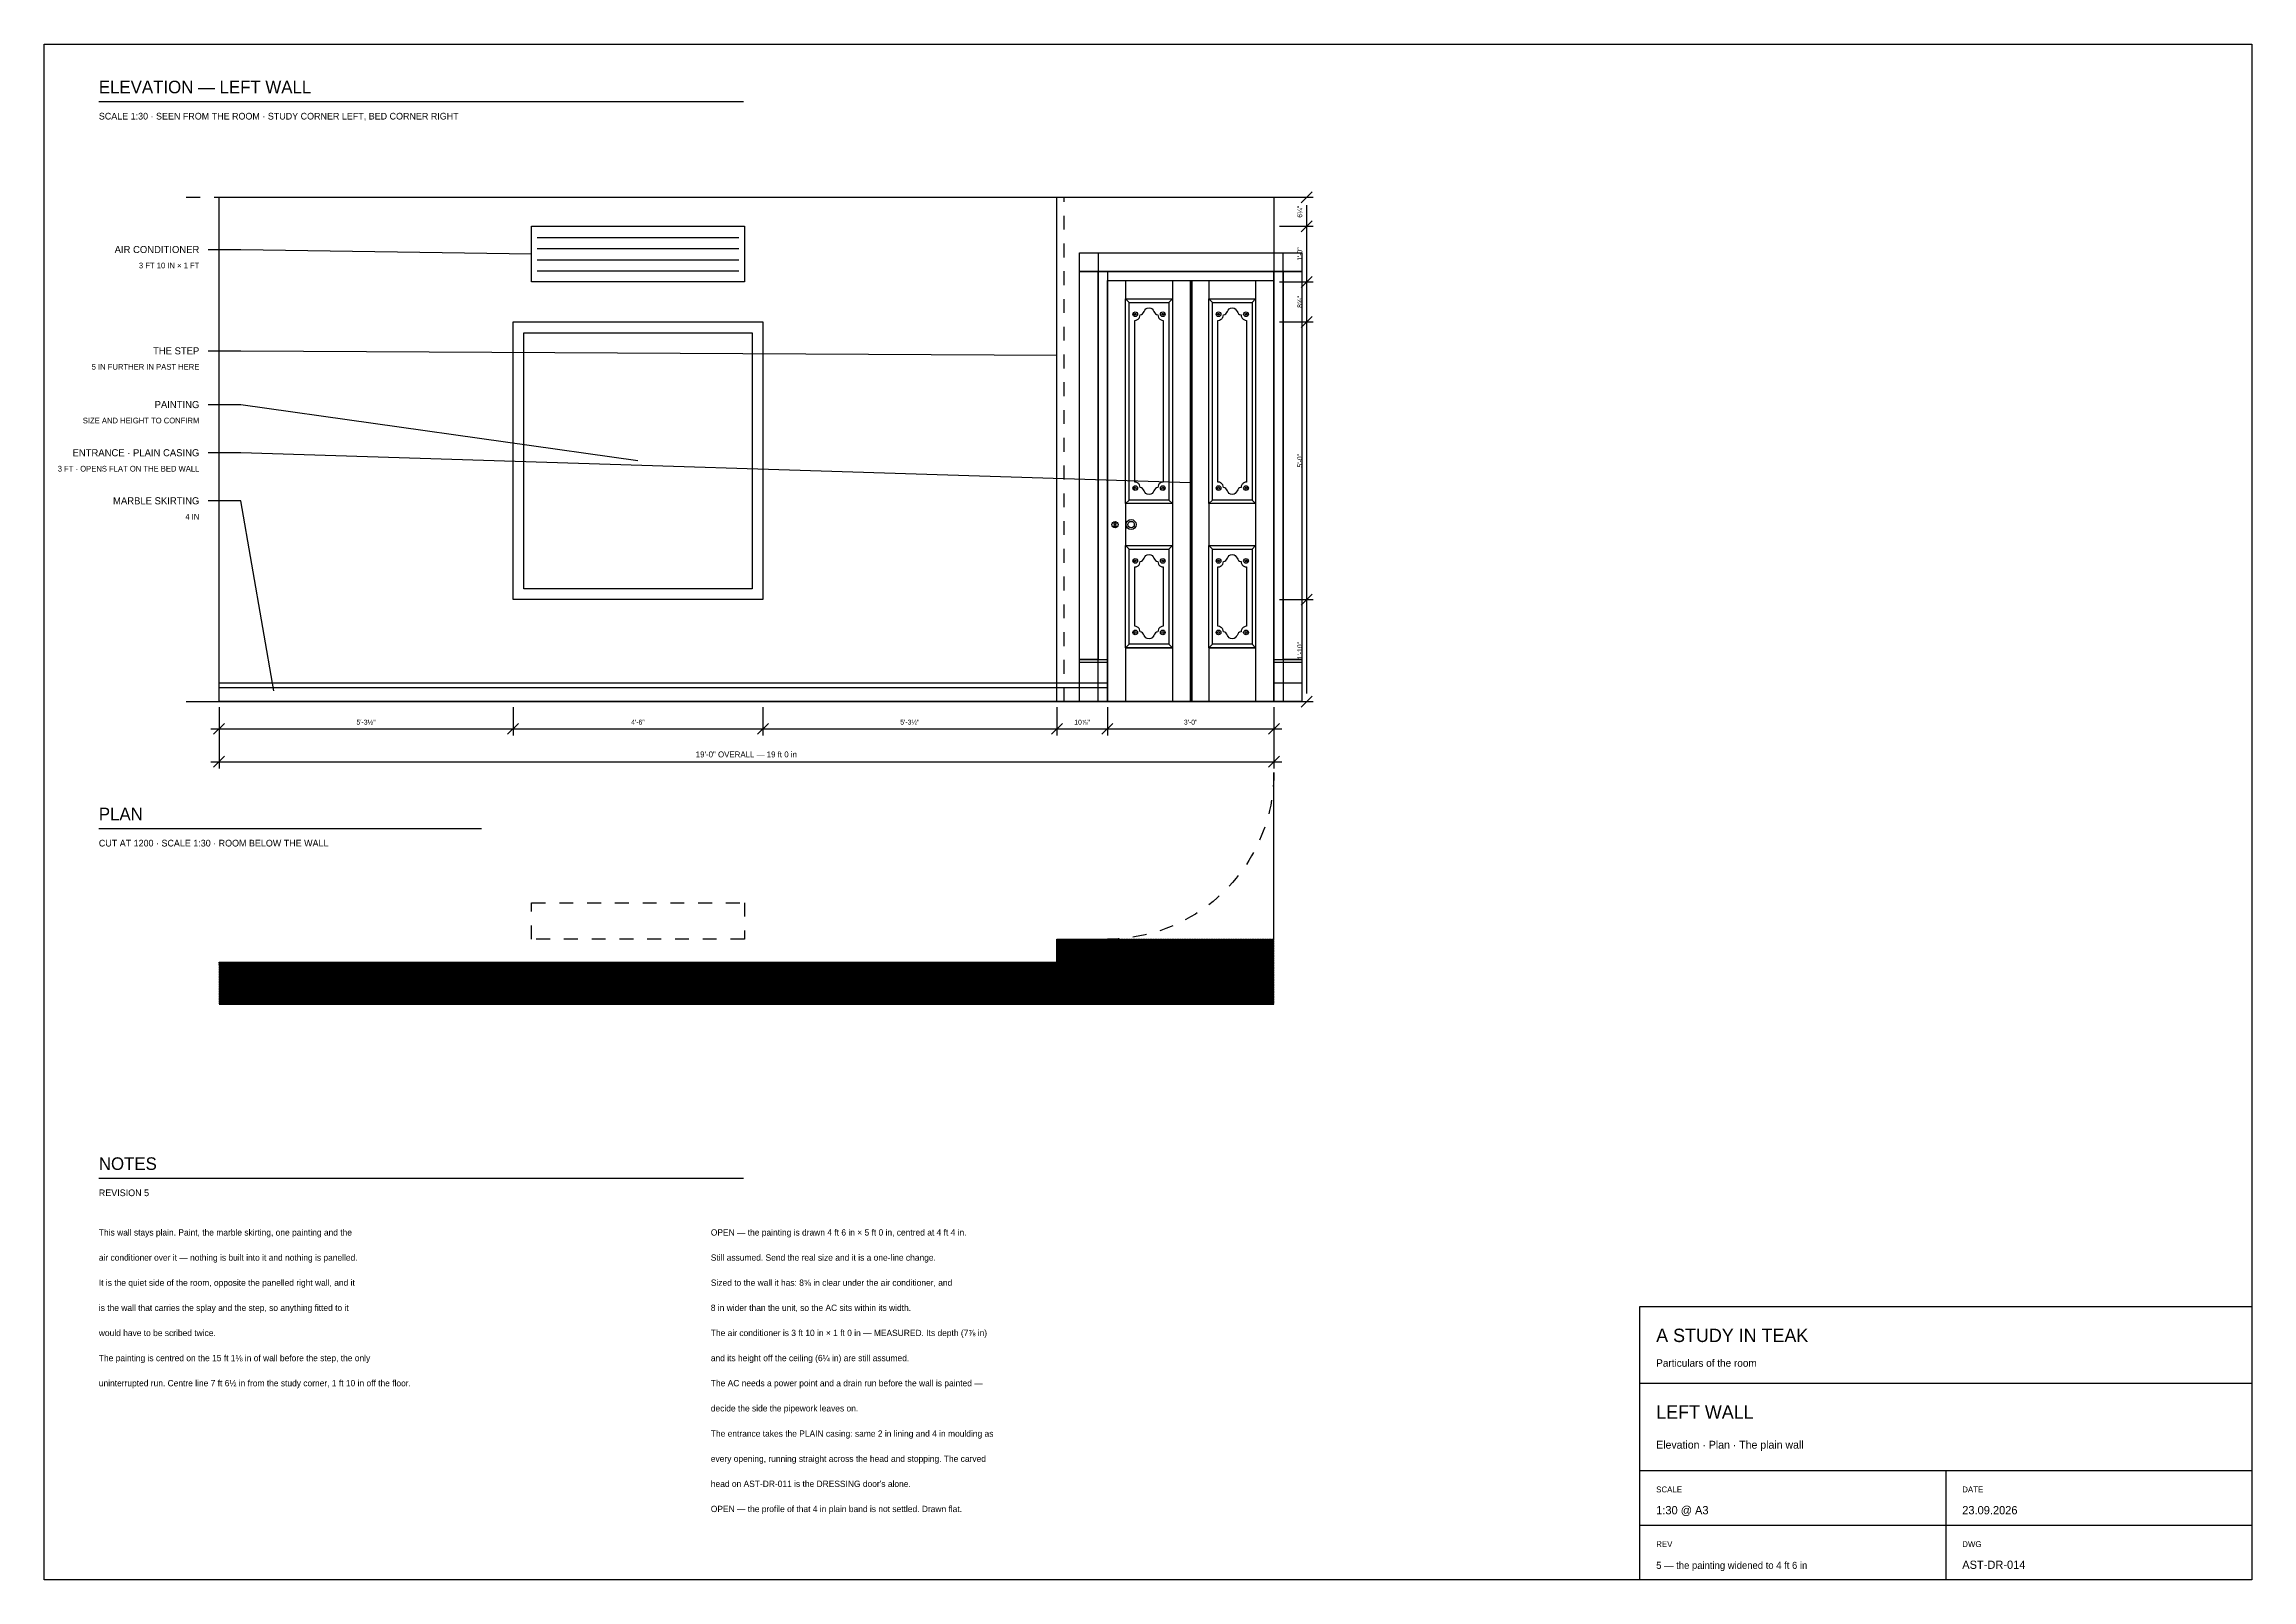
# Model space of a CAD drawing. Header units: inches. Extents: x 0.3 to 16.2, y 0.3 to 11.4.
import ezdxf
from ezdxf.enums import TextEntityAlignment as Align

# ---------------------------------------------------------------- set-up
doc = ezdxf.new("R2010")
doc.units = ezdxf.units.IN
doc.header["$LTSCALE"] = 0.009843
doc.header["$MEASUREMENT"] = 0
doc.linetypes.add('DASHED', pattern=[0.6, 0.5, -0.1])
for name, color, linetype in [('DIMENSIONS', 1, 'Continuous'), ('GEOMETRY', 7, 'Continuous'), ('HATCH', 8, 'Continuous'), ('TEXT', 7, 'Continuous')]:
    doc.layers.add(name, color=color, linetype=linetype)

msp = doc.modelspace()

# ---------------------------------------------------------------- hatches: boundary and pattern name
at = {"layer": 'HATCH'}
h = msp.add_hatch(dxfattribs=at)
h.set_pattern_fill('ANSI31', scale=0.01574803)
h.paths.add_polyline_path([(7.612, 4.93), (9.175, 4.93), (9.175, 4.462), (7.612, 4.462), (7.612, 4.93)])
h = msp.add_hatch(dxfattribs=at)
h.set_pattern_fill('ANSI31', scale=0.01574803)
h.paths.add_polyline_path([(1.575, 4.764), (7.612, 4.764), (7.612, 4.462), (1.575, 4.462), (1.575, 4.764)])

# ---------------------------------------------------------------- linework, layer by layer
at = {"layer": 'DIMENSIONS'}
for p, q in [((9.214, 10.276), (9.458, 10.276)), ((9.371, 10.236), (9.45, 10.315)), ((9.411, 6.701), (9.411, 10.217)), ((9.214, 10.066), (9.458, 10.066)), ((9.371, 10.026), (9.45, 10.105)), ((9.371, 9.626), (9.45, 9.705)), ((9.214, 9.665), (9.458, 9.665)), ((9.371, 9.337), (9.45, 9.416)), ((9.214, 9.377), (9.458, 9.377)), ((9.214, 7.377), (9.458, 7.377)), ((9.371, 7.337), (9.45, 7.416)), ((9.371, 6.602), (9.45, 6.681)), ((1.575, 6.602), (1.575, 6.398)), ((1.575, 6.602), (1.575, 6.161)), ((3.693, 6.602), (3.693, 6.398)), ((5.493, 6.602), (5.493, 6.398)), ((7.611, 6.602), (7.611, 6.398)), ((7.975, 6.602), (7.975, 6.398)), ((9.174, 6.602), (9.174, 6.398)), ((9.174, 6.602), (9.174, 6.161)), ((9.214, 6.642), (9.458, 6.642)), ((1.516, 6.445), (9.233, 6.445)), ((1.535, 6.406), (1.614, 6.484)), ((3.654, 6.406), (3.732, 6.484)), ((5.454, 6.406), (5.533, 6.484)), ((7.572, 6.406), (7.651, 6.484)), ((7.936, 6.406), (8.015, 6.484)), ((9.135, 6.406), (9.214, 6.484)), ((1.516, 6.209), (9.233, 6.209)), ((1.535, 6.169), (1.614, 6.248)), ((9.135, 6.169), (9.214, 6.248))]:
    msp.add_line(p, q, dxfattribs=at)
at = {"layer": 'GEOMETRY'}
for p, q in [((0.709, 10.965), (5.354, 10.965)), ((7.612, 6.642), (7.612, 10.276)), ((3.866, 9.986), (5.32, 9.986)), ((3.866, 9.906), (5.32, 9.906)), ((3.866, 9.825), (5.32, 9.825)), ((3.866, 9.745), (5.32, 9.745)), ((7.774, 9.741), (9.375, 9.741)), ((8.106, 9.675), (8.106, 9.543)), ((8.106, 9.543), (8.444, 9.543)), ((8.106, 9.543), (8.133, 9.517)), ((8.444, 9.543), (8.417, 9.517)), ((8.444, 9.675), (8.444, 9.543)), ((8.583, 9.675), (8.583, 6.642)), ((8.706, 9.675), (8.706, 9.543)), ((8.706, 9.543), (9.043, 9.543)), ((8.706, 9.543), (8.732, 9.517)), ((9.043, 9.543), (9.017, 9.517)), ((9.043, 9.675), (9.043, 9.543)), ((8.106, 8.068), (8.133, 8.094)), ((8.106, 8.068), (8.106, 7.766)), ((8.444, 8.068), (8.417, 8.094)), ((8.444, 8.068), (8.444, 7.766)), ((8.706, 8.068), (8.732, 8.094)), ((8.706, 8.068), (8.706, 7.766)), ((9.043, 8.068), (9.017, 8.094)), ((9.043, 8.068), (9.043, 7.766)), ((8.106, 7.766), (8.133, 7.74)), ((8.444, 7.766), (8.417, 7.74)), ((8.706, 7.766), (8.732, 7.74)), ((9.043, 7.766), (9.017, 7.74)), ((8.106, 7.029), (8.133, 7.055)), ((8.106, 7.029), (8.444, 7.029)), ((8.106, 7.029), (8.106, 6.642)), ((8.444, 7.029), (8.417, 7.055)), ((8.444, 7.029), (8.444, 6.642)), ((8.706, 7.029), (8.732, 7.055)), ((8.706, 7.029), (9.043, 7.029)), ((8.706, 7.029), (8.706, 6.642)), ((9.043, 7.029), (9.017, 7.055)), ((9.043, 7.029), (9.043, 6.642)), ((7.774, 6.925), (7.975, 6.925)), ((9.175, 6.925), (9.375, 6.925)), ((1.575, 6.743), (7.975, 6.743)), ((7.774, 6.776), (7.975, 6.776)), ((9.175, 6.776), (9.375, 6.776)), ((1.339, 6.642), (9.411, 6.642)), ((9.175, 4.93), (9.175, 6.13)), ((0.709, 5.728), (3.465, 5.728)), ((0.709, 3.209), (5.354, 3.209)), ((11.811, 1.732), (16.22, 1.732)), ((11.811, 1.102), (16.22, 1.102)), ((14.016, 1.102), (14.016, 0.315)), ((11.811, 0.709), (16.22, 0.709))]:
    msp.add_line(p, q, dxfattribs=at)
at = {"layer": 'GEOMETRY', "linetype": 'DASHED'}
for p, q in [((1.339, 10.276), (9.411, 10.276)), ((7.664, 6.642), (7.664, 10.276))]:
    msp.add_line(p, q, dxfattribs=at)
at = {"layer": 'GEOMETRY'}
for points in [[(0.315, 11.378), (16.22, 11.378), (16.22, 0.315), (0.315, 0.315), (0.315, 11.378)], [(1.575, 10.276), (9.175, 10.276), (9.175, 6.642), (1.575, 6.642), (1.575, 10.276)], [(3.827, 10.066), (5.36, 10.066), (5.36, 9.665), (3.827, 9.665), (3.827, 10.066)], [(3.827, 9.865), (1.732, 9.897), (1.496, 9.897)], [(7.774, 9.875), (7.908, 9.875), (7.908, 6.944), (7.774, 6.944), (7.774, 9.875)], [(7.774, 9.875), (9.375, 9.875), (9.375, 9.741), (7.774, 9.741), (7.774, 9.875)], [(9.241, 9.875), (9.375, 9.875), (9.375, 6.944), (9.241, 6.944), (9.241, 9.875)], [(7.908, 9.741), (7.975, 9.741), (7.975, 6.642), (7.908, 6.642), (7.908, 9.741)], [(9.175, 9.741), (9.241, 9.741), (9.241, 6.642), (9.175, 6.642), (9.175, 9.741)], [(7.975, 9.675), (9.175, 9.675), (9.175, 6.642), (7.975, 6.642), (7.975, 9.675)], [(7.975, 9.675), (8.575, 9.675), (8.575, 6.642), (7.975, 6.642), (7.975, 9.675)], [(8.106, 9.543), (8.444, 9.543), (8.444, 8.068), (8.106, 8.068), (8.106, 9.543)], [(8.575, 9.675), (9.175, 9.675), (9.175, 6.642), (8.575, 6.642), (8.575, 9.675)], [(8.706, 9.543), (9.043, 9.543), (9.043, 8.068), (8.706, 8.068), (8.706, 9.543)], [(8.133, 9.517), (8.417, 9.517), (8.417, 8.094), (8.133, 8.094), (8.133, 9.517)], [(8.172, 8.223), (8.172, 9.388)], [(8.378, 9.388), (8.378, 8.223)], [(8.732, 9.517), (9.017, 9.517), (9.017, 8.094), (8.732, 8.094), (8.732, 9.517)], [(8.772, 8.223), (8.772, 9.388)], [(8.978, 9.388), (8.978, 8.223)], [(3.693, 9.377), (5.493, 9.377), (5.493, 7.377), (3.693, 7.377), (3.693, 9.377)], [(3.772, 9.298), (5.415, 9.298), (5.415, 7.455), (3.772, 7.455), (3.772, 9.298)], [(7.611, 9.135), (1.732, 9.167), (1.496, 9.167)], [(4.593, 8.377), (1.732, 8.78), (1.496, 8.78)], [(8.575, 8.217), (1.732, 8.433), (1.496, 8.433)], [(1.969, 6.72), (1.732, 8.087), (1.496, 8.087)], [(8.034, 7.919), (8.036, 7.904), (8.024, 7.904), (8.026, 7.919)], [(8.106, 7.766), (8.444, 7.766), (8.444, 7.029), (8.106, 7.029), (8.106, 7.766)], [(8.133, 7.74), (8.417, 7.74), (8.417, 7.055), (8.133, 7.055), (8.133, 7.74)], [(8.706, 7.766), (9.043, 7.766), (9.043, 7.029), (8.706, 7.029), (8.706, 7.766)], [(8.732, 7.74), (9.017, 7.74), (9.017, 7.055), (8.732, 7.055), (8.732, 7.74)], [(8.172, 7.184), (8.172, 7.612)], [(8.378, 7.612), (8.378, 7.184)], [(8.772, 7.184), (8.772, 7.612)], [(8.978, 7.612), (8.978, 7.184)], [(7.774, 6.944), (7.975, 6.944), (7.975, 6.642), (7.774, 6.642), (7.774, 6.944)], [(9.175, 6.944), (9.375, 6.944), (9.375, 6.642), (9.175, 6.642), (9.175, 6.944)], [(1.575, 6.776), (7.975, 6.776), (7.975, 6.642), (1.575, 6.642), (1.575, 6.776)], [(1.575, 4.764), (7.612, 4.764), (7.612, 4.93), (7.975, 4.93)], [(1.575, 4.462), (9.175, 4.462)], [(11.811, 2.283), (16.22, 2.283), (16.22, 0.315), (11.811, 0.315), (11.811, 2.283)]]:
    msp.add_lwpolyline(points, dxfattribs=at)
at = {"layer": 'GEOMETRY', "linetype": 'DASHED'}
msp.add_lwpolyline([(3.827, 5.193), (5.36, 5.193), (5.36, 4.93), (3.827, 4.93), (3.827, 5.193)], dxfattribs=at)
at = {"layer": 'GEOMETRY'}
for centre, radius in [((8.176, 9.432), 0.0171), ((8.176, 9.432), 0.00682), ((8.374, 9.432), 0.0171), ((8.374, 9.432), 0.00682), ((8.776, 9.432), 0.0171), ((8.776, 9.432), 0.00682), ((8.974, 9.432), 0.0171), ((8.974, 9.432), 0.00682), ((8.176, 8.18), 0.0171), ((8.176, 8.18), 0.00682), ((8.374, 8.18), 0.0171), ((8.374, 8.18), 0.00682), ((8.776, 8.18), 0.0171), ((8.776, 8.18), 0.00682), ((8.974, 8.18), 0.0171), ((8.974, 8.18), 0.00682), ((8.146, 7.917), 0.0361), ((8.03, 7.917), 0.0223), ((8.146, 7.917), 0.023), ((8.176, 7.655), 0.0171), ((8.176, 7.655), 0.00682), ((8.374, 7.655), 0.0171), ((8.374, 7.655), 0.00682), ((8.776, 7.655), 0.0171), ((8.776, 7.655), 0.00682), ((8.974, 7.655), 0.0171), ((8.974, 7.655), 0.00682), ((8.176, 7.14), 0.0171), ((8.176, 7.14), 0.00682), ((8.374, 7.14), 0.0171), ((8.374, 7.14), 0.00682), ((8.776, 7.14), 0.0171), ((8.776, 7.14), 0.00682), ((8.974, 7.14), 0.0171), ((8.974, 7.14), 0.00682)]:
    msp.add_circle(centre, radius, dxfattribs=at)
for points, knots in [([(8.172, 9.388), (8.179, 9.388), (8.186, 9.39), (8.192, 9.394), (8.198, 9.397), (8.203, 9.402), (8.206, 9.408), (8.209, 9.414), (8.211, 9.421), (8.211, 9.428)], [0, 0, 0, 0, 1, 1, 1, 2, 2, 2, 3, 3, 3, 3]), ([(8.211, 9.428), (8.243, 9.428), (8.235, 9.478), (8.275, 9.478), (8.314, 9.478), (8.307, 9.428), (8.339, 9.428)], [0, 0, 0, 0, 1, 1, 1, 2, 2, 2, 2]), ([(8.339, 9.428), (8.339, 9.421), (8.34, 9.414), (8.344, 9.408), (8.347, 9.402), (8.352, 9.397), (8.358, 9.394), (8.364, 9.39), (8.371, 9.388), (8.378, 9.388)], [0, 0, 0, 0, 1, 1, 1, 2, 2, 2, 3, 3, 3, 3]), ([(8.772, 9.388), (8.779, 9.388), (8.785, 9.39), (8.791, 9.394), (8.797, 9.397), (8.802, 9.402), (8.806, 9.408), (8.809, 9.414), (8.811, 9.421), (8.811, 9.428)], [0, 0, 0, 0, 1, 1, 1, 2, 2, 2, 3, 3, 3, 3]), ([(8.811, 9.428), (8.843, 9.428), (8.835, 9.478), (8.875, 9.478), (8.914, 9.478), (8.906, 9.428), (8.938, 9.428)], [0, 0, 0, 0, 1, 1, 1, 2, 2, 2, 2]), ([(8.938, 9.428), (8.938, 9.421), (8.94, 9.414), (8.944, 9.408), (8.947, 9.402), (8.952, 9.397), (8.958, 9.394), (8.964, 9.39), (8.971, 9.388), (8.978, 9.388)], [0, 0, 0, 0, 1, 1, 1, 2, 2, 2, 3, 3, 3, 3]), ([(8.211, 8.184), (8.211, 8.191), (8.209, 8.197), (8.206, 8.203), (8.203, 8.209), (8.198, 8.214), (8.192, 8.218), (8.186, 8.221), (8.179, 8.223), (8.172, 8.223)], [0, 0, 0, 0, 1, 1, 1, 2, 2, 2, 3, 3, 3, 3]), ([(8.339, 8.184), (8.307, 8.184), (8.314, 8.134), (8.275, 8.134), (8.235, 8.134), (8.243, 8.184), (8.211, 8.184)], [0, 0, 0, 0, 1, 1, 1, 2, 2, 2, 2]), ([(8.378, 8.223), (8.371, 8.223), (8.364, 8.221), (8.358, 8.218), (8.352, 8.214), (8.347, 8.209), (8.344, 8.203), (8.34, 8.197), (8.339, 8.191), (8.339, 8.184)], [0, 0, 0, 0, 1, 1, 1, 2, 2, 2, 3, 3, 3, 3]), ([(8.811, 8.184), (8.811, 8.191), (8.809, 8.197), (8.806, 8.203), (8.802, 8.209), (8.797, 8.214), (8.791, 8.218), (8.785, 8.221), (8.779, 8.223), (8.772, 8.223)], [0, 0, 0, 0, 1, 1, 1, 2, 2, 2, 3, 3, 3, 3]), ([(8.938, 8.184), (8.906, 8.184), (8.914, 8.134), (8.875, 8.134), (8.835, 8.134), (8.843, 8.184), (8.811, 8.184)], [0, 0, 0, 0, 1, 1, 1, 2, 2, 2, 2]), ([(8.978, 8.223), (8.971, 8.223), (8.964, 8.221), (8.958, 8.218), (8.952, 8.214), (8.947, 8.209), (8.944, 8.203), (8.94, 8.197), (8.938, 8.191), (8.938, 8.184)], [0, 0, 0, 0, 1, 1, 1, 2, 2, 2, 3, 3, 3, 3]), ([(8.026, 7.919), (8.026, 7.919), (8.025, 7.92), (8.025, 7.921), (8.024, 7.922), (8.024, 7.923), (8.024, 7.924), (8.024, 7.925), (8.025, 7.926), (8.025, 7.926), (8.026, 7.927), (8.027, 7.928), (8.027, 7.928), (8.028, 7.929), (8.029, 7.929), (8.03, 7.929), (8.031, 7.929), (8.032, 7.929), (8.033, 7.928), (8.034, 7.928), (8.034, 7.927), (8.035, 7.926), (8.036, 7.926), (8.036, 7.925), (8.036, 7.924), (8.036, 7.923), (8.036, 7.922), (8.036, 7.921), (8.035, 7.92), (8.035, 7.919), (8.034, 7.919)], [0, 0, 0, 0, 1, 1, 1, 2, 2, 2, 3, 3, 3, 4, 4, 4, 5, 5, 5, 6, 6, 6, 7, 7, 7, 8, 8, 8, 9, 9, 9, 10, 10, 10, 10]), ([(8.172, 7.612), (8.179, 7.612), (8.186, 7.613), (8.192, 7.617), (8.198, 7.62), (8.203, 7.625), (8.206, 7.631), (8.209, 7.637), (8.211, 7.644), (8.211, 7.651)], [0, 0, 0, 0, 1, 1, 1, 2, 2, 2, 3, 3, 3, 3]), ([(8.211, 7.651), (8.243, 7.651), (8.235, 7.701), (8.275, 7.701), (8.314, 7.701), (8.307, 7.651), (8.339, 7.651)], [0, 0, 0, 0, 1, 1, 1, 2, 2, 2, 2]), ([(8.339, 7.651), (8.339, 7.644), (8.34, 7.637), (8.344, 7.631), (8.347, 7.625), (8.352, 7.62), (8.358, 7.617), (8.364, 7.613), (8.371, 7.612), (8.378, 7.612)], [0, 0, 0, 0, 1, 1, 1, 2, 2, 2, 3, 3, 3, 3]), ([(8.772, 7.612), (8.779, 7.612), (8.785, 7.613), (8.791, 7.617), (8.797, 7.62), (8.802, 7.625), (8.806, 7.631), (8.809, 7.637), (8.811, 7.644), (8.811, 7.651)], [0, 0, 0, 0, 1, 1, 1, 2, 2, 2, 3, 3, 3, 3]), ([(8.811, 7.651), (8.843, 7.651), (8.835, 7.701), (8.875, 7.701), (8.914, 7.701), (8.906, 7.651), (8.938, 7.651)], [0, 0, 0, 0, 1, 1, 1, 2, 2, 2, 2]), ([(8.938, 7.651), (8.938, 7.644), (8.94, 7.637), (8.944, 7.631), (8.947, 7.625), (8.952, 7.62), (8.958, 7.617), (8.964, 7.613), (8.971, 7.612), (8.978, 7.612)], [0, 0, 0, 0, 1, 1, 1, 2, 2, 2, 3, 3, 3, 3]), ([(8.211, 7.144), (8.211, 7.151), (8.209, 7.158), (8.206, 7.164), (8.203, 7.17), (8.198, 7.175), (8.192, 7.178), (8.186, 7.182), (8.179, 7.184), (8.172, 7.184)], [0, 0, 0, 0, 1, 1, 1, 2, 2, 2, 3, 3, 3, 3]), ([(8.378, 7.184), (8.371, 7.184), (8.364, 7.182), (8.358, 7.178), (8.352, 7.175), (8.347, 7.17), (8.344, 7.164), (8.34, 7.158), (8.339, 7.151), (8.339, 7.144)], [0, 0, 0, 0, 1, 1, 1, 2, 2, 2, 3, 3, 3, 3]), ([(8.811, 7.144), (8.811, 7.151), (8.809, 7.158), (8.806, 7.164), (8.802, 7.17), (8.797, 7.175), (8.791, 7.178), (8.785, 7.182), (8.779, 7.184), (8.772, 7.184)], [0, 0, 0, 0, 1, 1, 1, 2, 2, 2, 3, 3, 3, 3]), ([(8.978, 7.184), (8.971, 7.184), (8.964, 7.182), (8.958, 7.178), (8.952, 7.175), (8.947, 7.17), (8.944, 7.164), (8.94, 7.158), (8.938, 7.151), (8.938, 7.144)], [0, 0, 0, 0, 1, 1, 1, 2, 2, 2, 3, 3, 3, 3]), ([(8.339, 7.144), (8.307, 7.144), (8.314, 7.094), (8.275, 7.094), (8.235, 7.094), (8.243, 7.144), (8.211, 7.144)], [0, 0, 0, 0, 1, 1, 1, 2, 2, 2, 2]), ([(8.938, 7.144), (8.906, 7.144), (8.914, 7.094), (8.875, 7.094), (8.835, 7.094), (8.843, 7.144), (8.811, 7.144)], [0, 0, 0, 0, 1, 1, 1, 2, 2, 2, 2])]:
    msp.add_open_spline(points, degree=3, knots=knots, dxfattribs=at)
at = {"layer": 'GEOMETRY', "linetype": 'DASHED'}
msp.add_open_spline([(9.175, 6.13), (9.175, 5.919), (9.119, 5.713), (9.014, 5.53), (8.909, 5.348), (8.757, 5.196), (8.575, 5.091), (8.392, 4.986), (8.186, 4.93), (7.975, 4.93)], degree=3, knots=[0, 0, 0, 0, 1, 1, 1, 2, 2, 2, 3, 3, 3, 3], dxfattribs=at)

# ---------------------------------------------------------------- texts
at = {"layer": 'TEXT'}
for s, height, p in [('ELEVATION — LEFT WALL', 0.09071, (0.709, 11.024)), ('SCALE 1:30 · SEEN FROM THE ROOM · STUDY CORNER LEFT, BED CORNER RIGHT', 0.04819, (0.709, 10.835)), ('PLAN', 0.0907, (0.709, 5.787)), ('CUT AT 1200 · SCALE 1:30 · ROOM BELOW THE WALL', 0.04819, (0.709, 5.598)), ('NOTES', 0.0907, (0.709, 3.268)), ('REVISION 5', 0.0482, (0.709, 3.079)), ('This wall stays plain. Paint, the marble skirting, one painting and the', 0.04535, (0.709, 2.795)), ('OPEN — the painting is drawn 4 ft 6 in × 5 ft 0 in, centred at 4 ft 4 in.', 0.04535, (5.118, 2.795)), ('air conditioner over it — nothing is built into it and nothing is panelled.', 0.04535, (0.709, 2.614)), ('Still assumed. Send the real size and it is a one-line change.', 0.04535, (5.118, 2.614)), ('It is the quiet side of the room, opposite the panelled right wall, and it', 0.04535, (0.709, 2.433)), ('Sized to the wall it has: 8⅝ in clear under the air conditioner, and', 0.04535, (5.118, 2.433)), ('is the wall that carries the splay and the step, so anything fitted to it', 0.04535, (0.709, 2.252)), ('8 in wider than the unit, so the AC sits within its width.', 0.04535, (5.118, 2.252)), ('would have to be scribed twice.', 0.04535, (0.709, 2.071)), ('The air conditioner is 3 ft 10 in × 1 ft 0 in — MEASURED. Its depth (7⅞ in)', 0.04535, (5.118, 2.071)), ('A STUDY IN TEAK', 0.09638, (11.929, 2.028)), ('The painting is centred on the 15 ft 1⅛ in of wall before the step, the only', 0.04535, (0.709, 1.89)), ('and its height off the ceiling (6¼ in) are still assumed.', 0.04535, (5.118, 1.89)), ('uninterrupted run. Centre line 7 ft 6½ in from the study corner, 1 ft 10 in off the floor.', 0.04535, (0.709, 1.709)), ('The AC needs a power point and a drain run before the wall is painted —', 0.04535, (5.118, 1.709)), ('Particulars of the room', 0.05386, (11.929, 1.85)), ('decide the side the pipework leaves on.', 0.04535, (5.118, 1.528)), ('LEFT WALL', 0.0964, (11.929, 1.476)), ('The entrance takes the PLAIN casing: same 2 in lining and 4 in moulding as', 0.04535, (5.118, 1.346)), ('Elevation · Plan · The plain wall', 0.05669, (11.929, 1.26)), ('every opening, running straight across the head and stopping. The carved', 0.04535, (5.118, 1.165)), ("head on AST-DR-011 is the DRESSING door's alone.", 0.04535, (5.118, 0.984)), ('SCALE', 0.0425, (11.929, 0.945)), ('DATE', 0.0425, (14.134, 0.945)), ('OPEN — the profile of that 4 in plain band is not settled. Drawn flat.', 0.04535, (5.118, 0.803)), ('1:30 @ A3', 0.0595, (11.929, 0.787)), ('23.09.2026', 0.0595, (14.134, 0.787)), ('REV', 0.0425, (11.929, 0.551)), ('DWG', 0.0425, (14.134, 0.551)), ('5 — the painting widened to 4 ft 6 in', 0.05102, (11.929, 0.394)), ('AST-DR-014', 0.0595, (14.134, 0.394))]:
    msp.add_text(s, height=height, dxfattribs=at).set_placement(p)
for s, p in [('6¼"', (9.379, 10.171)), ('1\'-0"', (9.379, 9.866)), ('8⅝"', (9.379, 9.521)), ('5\'-0"', (9.379, 8.377)), ('1\'-10"', (9.379, 7.009))]:
    msp.add_text(s, height=0.0354, rotation=90, dxfattribs=at).set_placement(p, align=Align.CENTER)
for s, height, p in [('AIR CONDITIONER', 0.05102, (1.433, 9.873)), ('3 FT 10 IN × 1 FT', 0.0411, (1.433, 9.763)), ('5 IN FURTHER IN PAST HERE', 0.0411, (1.433, 9.033)), ('THE STEP', 0.051, (1.433, 9.143)), ('PAINTING', 0.051, (1.433, 8.756)), ('SIZE AND HEIGHT TO CONFIRM', 0.0411, (1.433, 8.646)), ('ENTRANCE · PLAIN CASING', 0.05102, (1.433, 8.409)), ('3 FT · OPENS FLAT ON THE BED WALL', 0.0411, (1.433, 8.299)), ('MARBLE SKIRTING', 0.05102, (1.433, 8.063)), ('4 IN', 0.0411, (1.433, 7.953))]:
    msp.add_text(s, height=height, dxfattribs=at).set_placement(p, align=Align.RIGHT)
for s, height, p in [('5\'-3½"', 0.0354, (2.634, 6.476)), ('4\'-6"', 0.0354, (4.593, 6.476)), ('5\'-3½"', 0.0354, (6.552, 6.476)), ('10⅞"', 0.0354, (7.793, 6.476)), ('3\'-0"', 0.0354, (8.575, 6.476)), ('19\'-0" OVERALL — 19 ft 0 in', 0.04252, (5.374, 6.24))]:
    msp.add_text(s, height=height, dxfattribs=at).set_placement(p, align=Align.CENTER)

doc.saveas('drawing.dxf')
